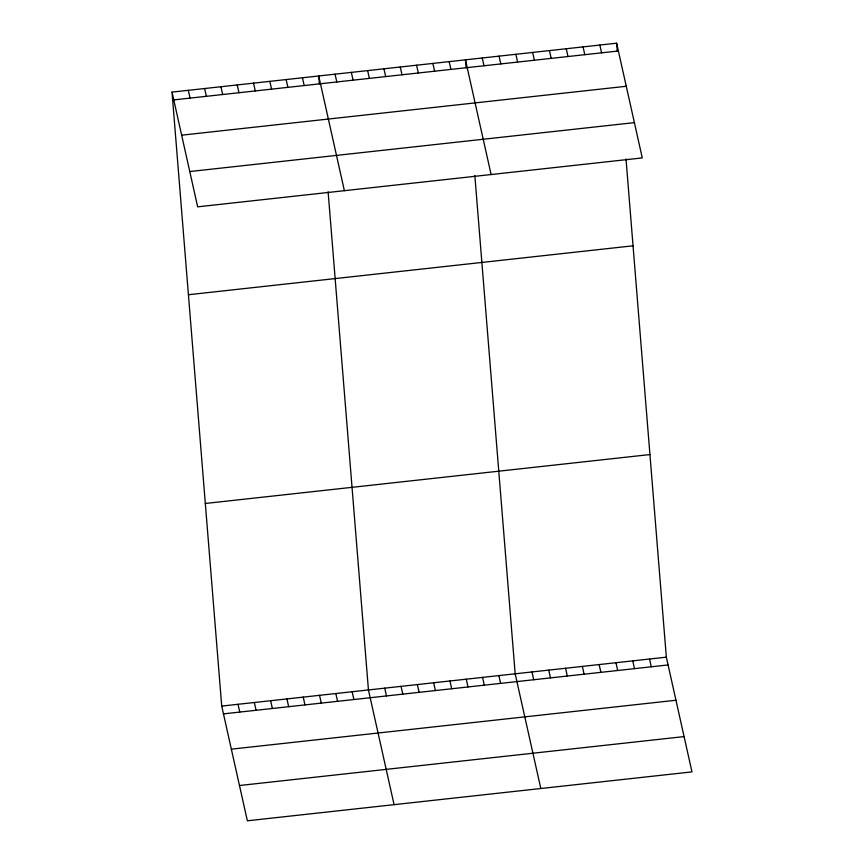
<?xml version="1.0" encoding="UTF-8"?>
<svg xmlns="http://www.w3.org/2000/svg" width="864" height="864" viewBox="0 0 864 864"><rect width="100%" height="100%" fill="white"/><g stroke="black" fill="none" stroke-linecap="round" stroke-linejoin="round"><path stroke-width="1.3" d="M172.022 92.113L616.637 43.2L642.276 157.907L197.662 206.831L172.022 92.113L221.724 706.093L247.363 820.8L691.978 771.887L666.338 657.169L626.011 158.976M173.761 99.9L618.376 50.987M181.645 135.184L626.27 86.27M189.778 171.547L634.392 122.623M188.417 294.732L633.042 245.808M205.319 503.474L649.944 454.561M221.724 706.093L666.338 657.169M223.463 713.869L668.077 664.956M231.347 749.164L675.972 700.24M239.468 785.516L684.094 736.592M599.843 45.047L601.582 52.834M583.049 46.894L584.788 54.68M566.244 48.74L567.994 56.527M549.45 50.587L551.189 58.374M532.656 52.445L534.395 60.221M515.862 54.292L517.601 62.068M649.544 659.016L651.283 666.803M499.057 56.138L500.807 63.925M632.75 660.863L634.489 668.65M482.263 57.985L484.002 65.772M615.946 662.71L617.695 670.496M491.108 174.539L465.469 59.832L466.106 67.727M599.152 664.567L600.89 672.343M449.161 61.625L450.911 69.412M582.358 666.414L584.096 674.201M432.864 63.418L434.603 71.204M565.564 668.261L567.302 676.048M416.556 65.21L418.306 72.997M548.759 670.108L550.498 677.894M400.259 67.003L401.998 74.79M531.965 671.954L533.704 679.741M383.951 68.796L385.69 76.583M540.81 788.519L515.171 673.801L474.844 175.608M367.654 70.589L369.392 78.376M498.863 675.594L500.602 683.381M351.346 72.392L353.084 80.168M482.566 677.387L484.304 685.174M335.048 74.185L336.787 81.961M466.258 679.18L467.996 686.966M344.38 190.685L318.74 75.978L319.378 83.873M449.96 680.972L451.699 688.759M302.443 77.771L304.182 85.558M433.652 682.776L435.391 690.552M286.135 79.564L287.874 87.35M417.355 684.569L419.094 692.345M269.838 81.356L271.577 89.143M401.047 686.362L402.786 694.138M253.53 83.149L255.269 90.936M384.75 688.154L386.489 695.941M237.233 84.942L238.972 92.729M394.081 804.654L368.442 689.947L328.115 191.754M220.925 86.735L222.664 94.522M352.145 691.74L353.884 699.527M204.628 88.528L206.366 96.314M335.837 693.533L337.576 701.32M188.32 90.32L190.058 98.107M319.54 695.326L321.278 703.112M303.232 697.118L304.97 704.905M286.934 698.911L288.673 706.698M270.626 700.704L272.365 708.491M254.329 702.497L256.068 710.284M238.021 704.29L239.76 712.076M616.637 43.2L617.274 51.095"/></g></svg>
